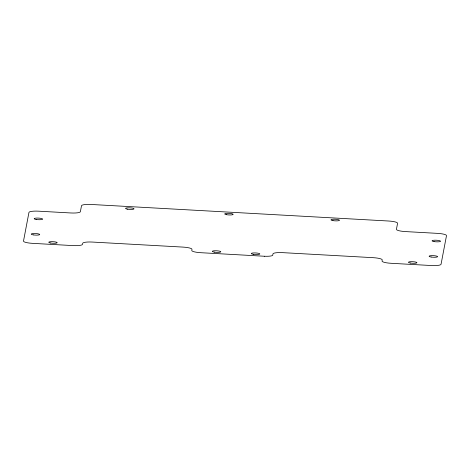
<?xml version="1.0" encoding="UTF-8"?>
<svg xmlns="http://www.w3.org/2000/svg" width="470" height="470" viewBox="0 0 470 470"><rect width="100%" height="100%" fill="white"/><g stroke="black" fill="none" stroke-linecap="round" stroke-linejoin="round"><path stroke-width="0.7" d="M264.634 256.256L200.737 252.696A9.318 1.763 2.9 0 1 191.766 250.434L191.971 249.364A9.318 1.763 2.9 0 0 183 247.097L92.343 242.056A9.318 1.763 2.9 0 0 82.708 243.284L82.503 244.353A9.318 1.763 2.9 0 1 72.874 245.587L32.471 243.343A9.318 1.763 2.9 0 1 23.5 241.075L28.958 212.405A9.318 1.763 2.9 0 1 38.593 211.177L70.729 212.963A9.318 1.763 2.9 0 0 80.364 211.735L81.516 205.701A9.318 1.763 2.9 0 1 91.151 204.468L388.608 221.018A9.318 1.763 2.9 0 1 397.579 223.279L396.427 229.313A9.318 1.763 2.9 0 0 405.399 231.581L437.529 233.367A9.318 1.763 2.9 0 1 446.5 235.635L441.042 264.299A9.318 1.763 2.9 0 1 431.407 265.532L391.005 263.282A9.318 1.763 2.9 0 1 382.039 261.02L382.239 259.951A9.318 1.763 2.9 0 0 373.274 257.683L282.611 252.637A9.318 1.763 2.9 0 0 272.976 253.871L272.682 255.404A8.483 1.604 2.9 0 1 264.61 256.25M36.161 219.461A4.236 0.799 2.9 0 0 42.635 219.126A4.236 0.799 2.9 0 0 36.425 218.086A4.236 0.799 2.9 0 0 36.161 219.461M33.223 234.883A4.236 0.799 2.9 0 0 39.697 234.548A4.236 0.799 2.9 0 0 33.488 233.508A4.236 0.799 2.9 0 0 33.223 234.883M431.119 257.019A4.236 0.799 2.9 0 0 437.594 256.679A4.236 0.799 2.9 0 0 431.378 255.639A4.236 0.799 2.9 0 0 431.119 257.019M434.057 241.592A4.236 0.799 2.9 0 0 440.531 241.257A4.236 0.799 2.9 0 0 434.315 240.217A4.236 0.799 2.9 0 0 434.057 241.592M332.971 220.624A4.236 0.799 2.9 0 0 339.446 220.289A4.236 0.799 2.9 0 0 333.236 219.249A4.236 0.799 2.9 0 0 332.971 220.624M226.687 214.708A4.236 0.799 2.9 0 0 233.161 214.373A4.236 0.799 2.9 0 0 226.951 213.333A4.236 0.799 2.9 0 0 226.687 214.708M127.558 209.197A4.236 0.799 2.9 0 0 134.026 208.862A4.236 0.799 2.9 0 0 127.817 207.822A4.236 0.799 2.9 0 0 127.558 209.197M410.445 263.053A4.236 0.799 2.9 0 0 416.919 262.718A4.236 0.799 2.9 0 0 410.71 261.678A4.236 0.799 2.9 0 0 410.445 263.053M253.336 254.311A4.236 0.799 2.9 0 0 259.81 253.976A4.236 0.799 2.9 0 0 253.6 252.936A4.236 0.799 2.9 0 0 253.336 254.311M214.308 252.143A4.236 0.799 2.9 0 0 220.783 251.808A4.236 0.799 2.9 0 0 214.573 250.768A4.236 0.799 2.9 0 0 214.308 252.143M50.731 243.043A4.236 0.799 2.9 0 0 57.205 242.708A4.236 0.799 2.9 0 0 50.989 241.668A4.236 0.799 2.9 0 0 50.731 243.043"/></g></svg>
